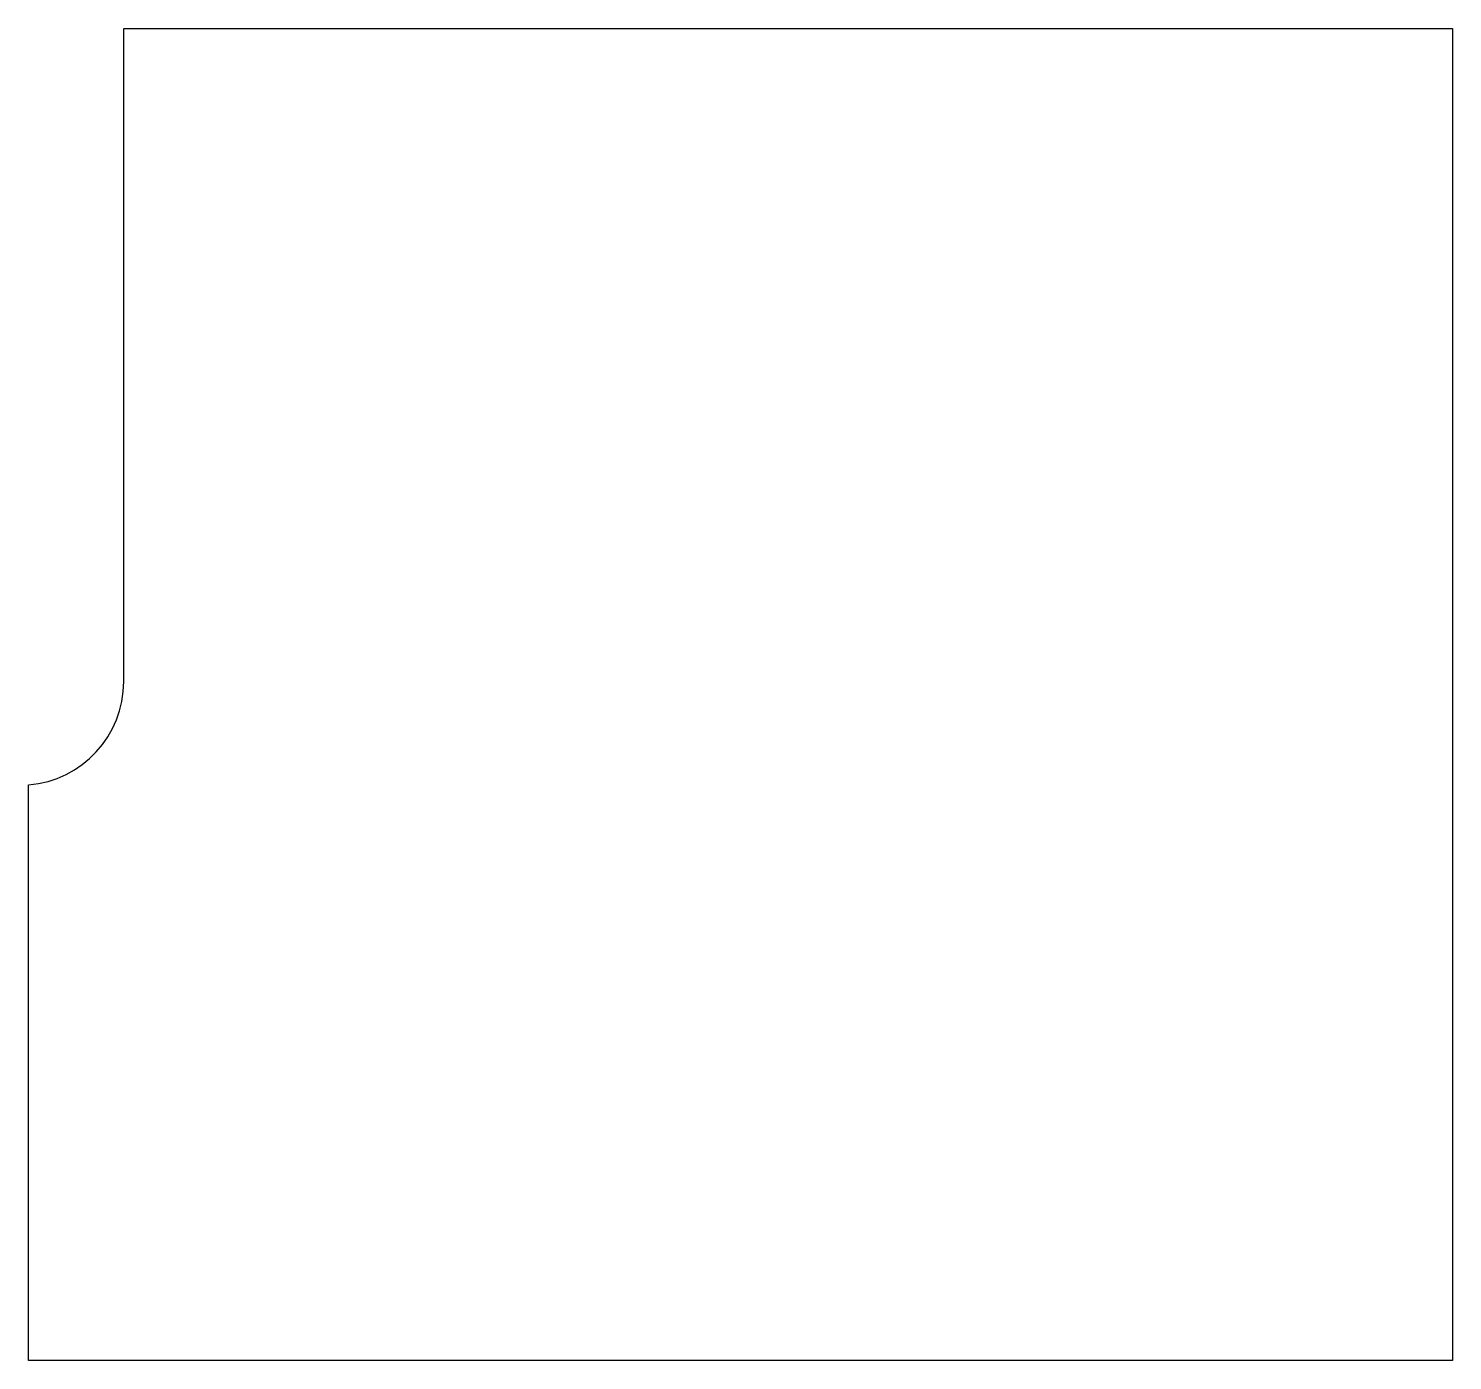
# Model space of a CAD drawing. Header units: millimetres. Extents: x -38.7 to 12.1, y -137.7 to -90.1.
import ezdxf

# ---------------------------------------------------------------- set-up
doc = ezdxf.new("R2010")
doc.units = ezdxf.units.MM
doc.layers.get('0').update_dxf_attribs({"linetype": 'CONTINUOUS'})

msp = doc.modelspace()

# ---------------------------------------------------------------- linework, layer by layer
msp.add_lwpolyline([(-38.675, -117.134, 0.390634), (-35.275, -113.446), (-35.275, -90.146), (12.125, -90.146), (12.125, -137.669), (-38.675, -137.669)], format="xyb", close=True)
msp.add_lwpolyline([(-38.675, -117.134, 0.390634), (-35.275, -113.446), (-35.275, -90.146), (12.125, -90.146), (12.125, -137.669), (-38.675, -137.669)], format="xyb", close=True)

doc.saveas('drawing.dxf')
